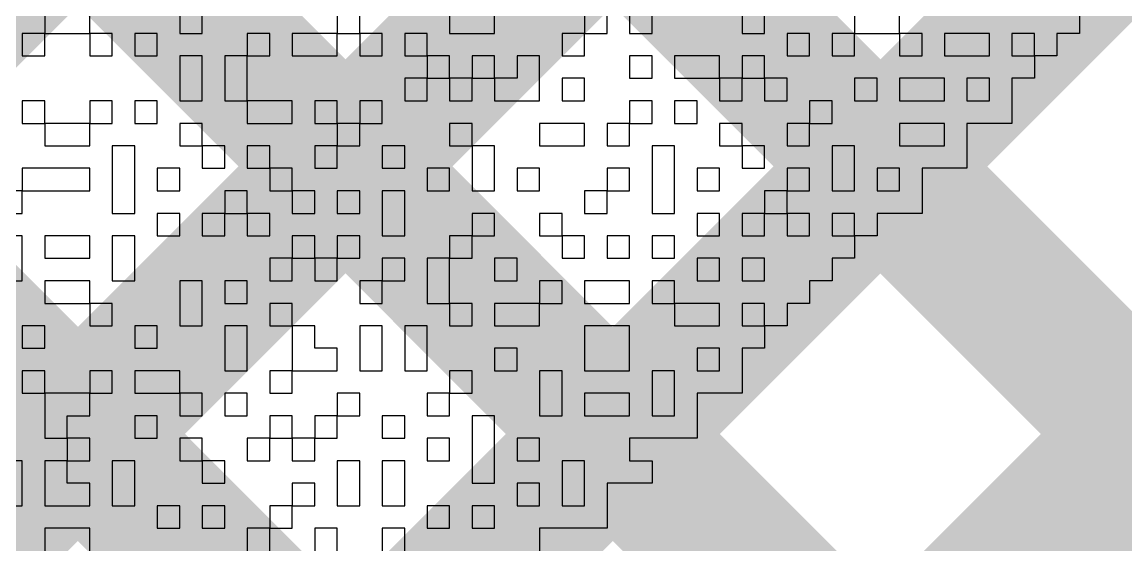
# Model space of a CAD drawing. Header units: millimetres. Extents: x 3.06 to 5.82, y 1.29 to 3.84.
# Drawn here: x 4.4801 to 4.5385, y 1.7902 to 1.8178 of the extents above; entities that cross this region are included whole.
import ezdxf

# ---------------------------------------------------------------- set-up
doc = ezdxf.new("R2010")
doc.units = ezdxf.units.MM
doc.header["$MEASUREMENT"] = 0
for name, color, linetype in [('BottomLayer', 5, 'Continuous'), ('BottomOverlay', 54, 'Continuous'), ('BottomSolder', 6, 'Continuous'), ('TopLayer', 1, 'Continuous'), ('TopOverlay', 2, 'Continuous'), ('TopSolder', 216, 'Continuous')]:
    doc.layers.add(name, color=color, linetype=linetype)

msp = doc.modelspace()

# ---------------------------------------------------------------- linework, layer by layer
at = {"layer": 'BottomLayer', "const_width": 0.008}
for points in [[(4.485, 1.850679), (4.867679, 1.468)], [(4.378722, 1.72), (4.503, 1.844278)], [(4.462746, 1.71917), (4.584575, 1.841)], [(4.407007, 1.72), (4.523007, 1.836)], [(4.435291, 1.72), (4.551291, 1.836)], [(4.44311, 1.836), (4.81111, 1.468)], [(4.471394, 1.836), (4.839394, 1.468)], [(4.527963, 1.836), (4.895963, 1.468)]]:
    msp.add_lwpolyline(points, dxfattribs=at)
at = {"layer": 'BottomOverlay', "const_width": 0.001}
msp.add_lwpolyline([(4.537, 1.791), (4.538, 1.791)], dxfattribs=at)
at = {"layer": 'BottomOverlay', "const_width": 0.0005}
for points in [[(4.53675, 1.791, 1), (4.53725, 1.791, 1)], [(4.53775, 1.791, 1), (4.53825, 1.791, 1)]]:
    msp.add_lwpolyline(points, format="xyb", close=True, dxfattribs=at)
at = {"layer": 'BottomSolder', "const_width": 0.015811}
msp.add_lwpolyline([(4.541317, 1.776666, 1), (4.557128, 1.776666, 1)], format="xyb", close=True, dxfattribs=at)
at = {"layer": 'TopLayer', "const_width": 0.008}
for points in [[(4.385071, 1.922323), (4.923394, 1.384)], [(4.372787, 1.906323), (4.89511, 1.384)], [(4.492197, 1.843482), (4.951678, 1.384)], [(4.366683, 1.70796), (4.50101, 1.842288)], [(4.099291, 1.384), (4.557291, 1.842)], [(4.127575, 1.384), (4.585575, 1.842)], [(4.376797, 1.689791), (4.529007, 1.842)], [(4.521963, 1.842), (4.979963, 1.384)]]:
    msp.add_lwpolyline(points, dxfattribs=at)
at = {"layer": 'TopOverlay'}
for p, q in [((4.481303, 1.818418), (4.481303, 1.817228)), ((4.483681, 1.817228), (4.483681, 1.818418)), ((4.488438, 1.818418), (4.488438, 1.817228)), ((4.489628, 1.817228), (4.489628, 1.818418)), ((4.496763, 1.818418), (4.496763, 1.817228)), ((4.497952, 1.817228), (4.497952, 1.818418)), ((4.502709, 1.818418), (4.502709, 1.817228)), ((4.505088, 1.817228), (4.505088, 1.818418)), ((4.509845, 1.818418), (4.509845, 1.817228)), ((4.511034, 1.817228), (4.511034, 1.818418)), ((4.512224, 1.818418), (4.512224, 1.817228)), ((4.513413, 1.817228), (4.513413, 1.818418)), ((4.51817, 1.818418), (4.51817, 1.817228)), ((4.519359, 1.817228), (4.519359, 1.818418)), ((4.524116, 1.818418), (4.524116, 1.817228)), ((4.526495, 1.817228), (4.526495, 1.818418)), ((4.536009, 1.818418), (4.536009, 1.817228)), ((4.481303, 1.817228), (4.480113, 1.817228)), ((4.480113, 1.817228), (4.480113, 1.816039)), ((4.481303, 1.817228), (4.483681, 1.817228)), ((4.481303, 1.816039), (4.481303, 1.817228)), ((4.483681, 1.817228), (4.483681, 1.816039)), ((4.484871, 1.817228), (4.483681, 1.817228)), ((4.484871, 1.816039), (4.484871, 1.817228)), ((4.487249, 1.817228), (4.48606, 1.817228)), ((4.48606, 1.817228), (4.48606, 1.816039)), ((4.487249, 1.816039), (4.487249, 1.817228)), ((4.488438, 1.817228), (4.489628, 1.817228)), ((4.493195, 1.817228), (4.492006, 1.817228)), ((4.492006, 1.817228), (4.492006, 1.816039)), ((4.493195, 1.816039), (4.493195, 1.817228)), ((4.496763, 1.817228), (4.494385, 1.817228)), ((4.494385, 1.817228), (4.494385, 1.816039)), ((4.496763, 1.817228), (4.497952, 1.817228)), ((4.496763, 1.816039), (4.496763, 1.817228)), ((4.497952, 1.817228), (4.497952, 1.816039)), ((4.499142, 1.817228), (4.497952, 1.817228)), ((4.499142, 1.816039), (4.499142, 1.817228)), ((4.50152, 1.817228), (4.500331, 1.817228)), ((4.500331, 1.817228), (4.500331, 1.816039)), ((4.50152, 1.816039), (4.50152, 1.817228)), ((4.502709, 1.817228), (4.505088, 1.817228)), ((4.509845, 1.817228), (4.508656, 1.817228)), ((4.508656, 1.817228), (4.508656, 1.816039)), ((4.509845, 1.817228), (4.511034, 1.817228)), ((4.509845, 1.816039), (4.509845, 1.817228)), ((4.512224, 1.817228), (4.513413, 1.817228)), ((4.51817, 1.817228), (4.519359, 1.817228)), ((4.521738, 1.817228), (4.520548, 1.817228)), ((4.520548, 1.817228), (4.520548, 1.816039)), ((4.521738, 1.816039), (4.521738, 1.817228)), ((4.524116, 1.817228), (4.522927, 1.817228)), ((4.522927, 1.817228), (4.522927, 1.816039)), ((4.524116, 1.817228), (4.526495, 1.817228)), ((4.524116, 1.816039), (4.524116, 1.817228)), ((4.526495, 1.817228), (4.526495, 1.816039)), ((4.527684, 1.817228), (4.526495, 1.817228)), ((4.527684, 1.816039), (4.527684, 1.817228)), ((4.531251, 1.817228), (4.528873, 1.817228)), ((4.528873, 1.817228), (4.528873, 1.816039)), ((4.531251, 1.816039), (4.531251, 1.817228)), ((4.53363, 1.817228), (4.532441, 1.817228)), ((4.532441, 1.817228), (4.532441, 1.816039)), ((4.53363, 1.816039), (4.53363, 1.817228)), ((4.536009, 1.817228), (4.534819, 1.817228)), ((4.534819, 1.817228), (4.534819, 1.816039)), ((4.480113, 1.816039), (4.481303, 1.816039)), ((4.483681, 1.816039), (4.484871, 1.816039)), ((4.48606, 1.816039), (4.487249, 1.816039)), ((4.489628, 1.816039), (4.488438, 1.816039)), ((4.488438, 1.816039), (4.488438, 1.81485)), ((4.489628, 1.81485), (4.489628, 1.816039)), ((4.492006, 1.816039), (4.490817, 1.816039)), ((4.490817, 1.816039), (4.490817, 1.81485)), ((4.492006, 1.816039), (4.493195, 1.816039)), ((4.492006, 1.81485), (4.492006, 1.816039)), ((4.494385, 1.816039), (4.496763, 1.816039)), ((4.497952, 1.816039), (4.499142, 1.816039)), ((4.500331, 1.816039), (4.50152, 1.816039)), ((4.50152, 1.816039), (4.50152, 1.81485)), ((4.502709, 1.816039), (4.50152, 1.816039)), ((4.502709, 1.81485), (4.502709, 1.816039)), ((4.505088, 1.816039), (4.503899, 1.816039)), ((4.503899, 1.816039), (4.503899, 1.81485)), ((4.505088, 1.81485), (4.505088, 1.816039)), ((4.507466, 1.816039), (4.506277, 1.816039)), ((4.506277, 1.816039), (4.506277, 1.81485)), ((4.507466, 1.81485), (4.507466, 1.816039)), ((4.508656, 1.816039), (4.509845, 1.816039)), ((4.513413, 1.816039), (4.512224, 1.816039)), ((4.512224, 1.816039), (4.512224, 1.81485)), ((4.513413, 1.81485), (4.513413, 1.816039)), ((4.51698, 1.816039), (4.514602, 1.816039)), ((4.514602, 1.816039), (4.514602, 1.81485)), ((4.51698, 1.81485), (4.51698, 1.816039)), ((4.519359, 1.816039), (4.51817, 1.816039)), ((4.51817, 1.816039), (4.51817, 1.81485)), ((4.519359, 1.81485), (4.519359, 1.816039)), ((4.520548, 1.816039), (4.521738, 1.816039)), ((4.522927, 1.816039), (4.524116, 1.816039)), ((4.526495, 1.816039), (4.527684, 1.816039)), ((4.528873, 1.816039), (4.531251, 1.816039)), ((4.532441, 1.816039), (4.53363, 1.816039)), ((4.534819, 1.816039), (4.53363, 1.816039)), ((4.53363, 1.816039), (4.53363, 1.81485)), ((4.488438, 1.81485), (4.488438, 1.81366)), ((4.489628, 1.81366), (4.489628, 1.81485)), ((4.490817, 1.81485), (4.490817, 1.81366)), ((4.492006, 1.81366), (4.492006, 1.81485)), ((4.50152, 1.81485), (4.500331, 1.81485)), ((4.500331, 1.81485), (4.500331, 1.81366)), ((4.50152, 1.81485), (4.502709, 1.81485)), ((4.50152, 1.81366), (4.50152, 1.81485)), ((4.502709, 1.81485), (4.502709, 1.81366)), ((4.503899, 1.81485), (4.502709, 1.81485)), ((4.503899, 1.81485), (4.505088, 1.81485)), ((4.503899, 1.81366), (4.503899, 1.81485)), ((4.506277, 1.81485), (4.505088, 1.81485)), ((4.505088, 1.81485), (4.505088, 1.81366)), ((4.507466, 1.81366), (4.507466, 1.81485)), ((4.509845, 1.81485), (4.508656, 1.81485)), ((4.508656, 1.81485), (4.508656, 1.81366)), ((4.509845, 1.81366), (4.509845, 1.81485)), ((4.512224, 1.81485), (4.513413, 1.81485)), ((4.514602, 1.81485), (4.51698, 1.81485)), ((4.51698, 1.81485), (4.51698, 1.81366)), ((4.51817, 1.81485), (4.51698, 1.81485)), ((4.51817, 1.81485), (4.519359, 1.81485)), ((4.51817, 1.81366), (4.51817, 1.81485)), ((4.519359, 1.81485), (4.519359, 1.81366)), ((4.520548, 1.81485), (4.519359, 1.81485)), ((4.520548, 1.81366), (4.520548, 1.81485)), ((4.525305, 1.81485), (4.524116, 1.81485)), ((4.524116, 1.81485), (4.524116, 1.81366)), ((4.525305, 1.81366), (4.525305, 1.81485)), ((4.528873, 1.81485), (4.526495, 1.81485)), ((4.526495, 1.81485), (4.526495, 1.81366)), ((4.528873, 1.81366), (4.528873, 1.81485)), ((4.531251, 1.81485), (4.530062, 1.81485)), ((4.530062, 1.81485), (4.530062, 1.81366)), ((4.531251, 1.81366), (4.531251, 1.81485)), ((4.53363, 1.81485), (4.532441, 1.81485)), ((4.532441, 1.81485), (4.532441, 1.81366)), ((4.481303, 1.81366), (4.480113, 1.81366)), ((4.480113, 1.81366), (4.480113, 1.812471)), ((4.481303, 1.812471), (4.481303, 1.81366)), ((4.484871, 1.81366), (4.483681, 1.81366)), ((4.483681, 1.81366), (4.483681, 1.812471)), ((4.484871, 1.812471), (4.484871, 1.81366)), ((4.487249, 1.81366), (4.48606, 1.81366)), ((4.48606, 1.81366), (4.48606, 1.812471)), ((4.487249, 1.812471), (4.487249, 1.81366)), ((4.488438, 1.81366), (4.489628, 1.81366)), ((4.490817, 1.81366), (4.492006, 1.81366)), ((4.492006, 1.81366), (4.492006, 1.812471)), ((4.494385, 1.81366), (4.492006, 1.81366)), ((4.494385, 1.812471), (4.494385, 1.81366)), ((4.496763, 1.81366), (4.495574, 1.81366)), ((4.495574, 1.81366), (4.495574, 1.812471)), ((4.496763, 1.812471), (4.496763, 1.81366)), ((4.499142, 1.81366), (4.497952, 1.81366)), ((4.497952, 1.81366), (4.497952, 1.812471)), ((4.499142, 1.812471), (4.499142, 1.81366)), ((4.500331, 1.81366), (4.50152, 1.81366)), ((4.502709, 1.81366), (4.503899, 1.81366)), ((4.505088, 1.81366), (4.507466, 1.81366)), ((4.508656, 1.81366), (4.509845, 1.81366)), ((4.513413, 1.81366), (4.512224, 1.81366)), ((4.512224, 1.81366), (4.512224, 1.812471)), ((4.513413, 1.812471), (4.513413, 1.81366)), ((4.515791, 1.81366), (4.514602, 1.81366)), ((4.514602, 1.81366), (4.514602, 1.812471)), ((4.515791, 1.812471), (4.515791, 1.81366)), ((4.51698, 1.81366), (4.51817, 1.81366)), ((4.519359, 1.81366), (4.520548, 1.81366)), ((4.522927, 1.81366), (4.521738, 1.81366)), ((4.521738, 1.81366), (4.521738, 1.812471)), ((4.522927, 1.812471), (4.522927, 1.81366)), ((4.524116, 1.81366), (4.525305, 1.81366)), ((4.526495, 1.81366), (4.528873, 1.81366)), ((4.530062, 1.81366), (4.531251, 1.81366)), ((4.532441, 1.81366), (4.532441, 1.812471)), ((4.480113, 1.812471), (4.481303, 1.812471)), ((4.481303, 1.812471), (4.481303, 1.811282)), ((4.483681, 1.812471), (4.481303, 1.812471)), ((4.483681, 1.812471), (4.484871, 1.812471)), ((4.483681, 1.811282), (4.483681, 1.812471)), ((4.48606, 1.812471), (4.487249, 1.812471)), ((4.489628, 1.812471), (4.488438, 1.812471)), ((4.488438, 1.812471), (4.488438, 1.811282)), ((4.489628, 1.811282), (4.489628, 1.812471)), ((4.492006, 1.812471), (4.494385, 1.812471)), ((4.495574, 1.812471), (4.496763, 1.812471)), ((4.496763, 1.812471), (4.496763, 1.811282)), ((4.497952, 1.812471), (4.496763, 1.812471)), ((4.497952, 1.812471), (4.499142, 1.812471)), ((4.497952, 1.811282), (4.497952, 1.812471)), ((4.503899, 1.812471), (4.502709, 1.812471)), ((4.502709, 1.812471), (4.502709, 1.811282)), ((4.503899, 1.811282), (4.503899, 1.812471)), ((4.509845, 1.812471), (4.507466, 1.812471)), ((4.507466, 1.812471), (4.507466, 1.811282)), ((4.509845, 1.811282), (4.509845, 1.812471)), ((4.512224, 1.812471), (4.511034, 1.812471)), ((4.511034, 1.812471), (4.511034, 1.811282)), ((4.512224, 1.812471), (4.513413, 1.812471)), ((4.512224, 1.811282), (4.512224, 1.812471)), ((4.514602, 1.812471), (4.515791, 1.812471)), ((4.51817, 1.812471), (4.51698, 1.812471)), ((4.51698, 1.812471), (4.51698, 1.811282)), ((4.51817, 1.811282), (4.51817, 1.812471)), ((4.521738, 1.812471), (4.520548, 1.812471)), ((4.520548, 1.812471), (4.520548, 1.811282)), ((4.521738, 1.812471), (4.522927, 1.812471)), ((4.521738, 1.811282), (4.521738, 1.812471)), ((4.528873, 1.812471), (4.526495, 1.812471)), ((4.526495, 1.812471), (4.526495, 1.811282)), ((4.528873, 1.811282), (4.528873, 1.812471)), ((4.532441, 1.812471), (4.530062, 1.812471)), ((4.530062, 1.812471), (4.530062, 1.811282)), ((4.481303, 1.811282), (4.483681, 1.811282)), ((4.48606, 1.811282), (4.484871, 1.811282)), ((4.484871, 1.811282), (4.484871, 1.810093)), ((4.48606, 1.810093), (4.48606, 1.811282)), ((4.488438, 1.811282), (4.489628, 1.811282)), ((4.489628, 1.811282), (4.489628, 1.810093)), ((4.490817, 1.811282), (4.489628, 1.811282)), ((4.490817, 1.810093), (4.490817, 1.811282)), ((4.493195, 1.811282), (4.492006, 1.811282)), ((4.492006, 1.811282), (4.492006, 1.810093)), ((4.493195, 1.810093), (4.493195, 1.811282)), ((4.496763, 1.811282), (4.495574, 1.811282)), ((4.495574, 1.811282), (4.495574, 1.810093)), ((4.496763, 1.811282), (4.497952, 1.811282)), ((4.496763, 1.810093), (4.496763, 1.811282)), ((4.500331, 1.811282), (4.499142, 1.811282)), ((4.499142, 1.811282), (4.499142, 1.810093)), ((4.500331, 1.810093), (4.500331, 1.811282)), ((4.502709, 1.811282), (4.503899, 1.811282)), ((4.503899, 1.811282), (4.503899, 1.810093)), ((4.505088, 1.811282), (4.503899, 1.811282)), ((4.505088, 1.810093), (4.505088, 1.811282)), ((4.507466, 1.811282), (4.509845, 1.811282)), ((4.511034, 1.811282), (4.512224, 1.811282)), ((4.514602, 1.811282), (4.513413, 1.811282)), ((4.513413, 1.811282), (4.513413, 1.810093)), ((4.514602, 1.810093), (4.514602, 1.811282)), ((4.51698, 1.811282), (4.51817, 1.811282)), ((4.51817, 1.811282), (4.51817, 1.810093)), ((4.519359, 1.811282), (4.51817, 1.811282)), ((4.519359, 1.810093), (4.519359, 1.811282)), ((4.520548, 1.811282), (4.521738, 1.811282)), ((4.524116, 1.811282), (4.522927, 1.811282)), ((4.522927, 1.811282), (4.522927, 1.810093)), ((4.524116, 1.810093), (4.524116, 1.811282)), ((4.526495, 1.811282), (4.528873, 1.811282)), ((4.530062, 1.811282), (4.530062, 1.810093)), ((4.483681, 1.810093), (4.480113, 1.810093)), ((4.480113, 1.810093), (4.480113, 1.808903)), ((4.483681, 1.808903), (4.483681, 1.810093)), ((4.484871, 1.810093), (4.484871, 1.808903)), ((4.48606, 1.808903), (4.48606, 1.810093)), ((4.488438, 1.810093), (4.487249, 1.810093)), ((4.487249, 1.810093), (4.487249, 1.808903)), ((4.488438, 1.808903), (4.488438, 1.810093)), ((4.489628, 1.810093), (4.490817, 1.810093)), ((4.492006, 1.810093), (4.493195, 1.810093)), ((4.493195, 1.810093), (4.493195, 1.808903)), ((4.494385, 1.810093), (4.493195, 1.810093)), ((4.494385, 1.808903), (4.494385, 1.810093)), ((4.495574, 1.810093), (4.496763, 1.810093)), ((4.499142, 1.810093), (4.500331, 1.810093)), ((4.502709, 1.810093), (4.50152, 1.810093)), ((4.50152, 1.810093), (4.50152, 1.808903)), ((4.502709, 1.808903), (4.502709, 1.810093)), ((4.503899, 1.810093), (4.503899, 1.808903)), ((4.505088, 1.808903), (4.505088, 1.810093)), ((4.507466, 1.810093), (4.506277, 1.810093)), ((4.506277, 1.810093), (4.506277, 1.808903)), ((4.507466, 1.808903), (4.507466, 1.810093)), ((4.512224, 1.810093), (4.511034, 1.810093)), ((4.511034, 1.810093), (4.511034, 1.808903)), ((4.512224, 1.808903), (4.512224, 1.810093)), ((4.513413, 1.810093), (4.513413, 1.808903)), ((4.514602, 1.808903), (4.514602, 1.810093)), ((4.51698, 1.810093), (4.515791, 1.810093)), ((4.515791, 1.810093), (4.515791, 1.808903)), ((4.51698, 1.808903), (4.51698, 1.810093)), ((4.51817, 1.810093), (4.519359, 1.810093)), ((4.521738, 1.810093), (4.520548, 1.810093)), ((4.520548, 1.810093), (4.520548, 1.808903)), ((4.521738, 1.808903), (4.521738, 1.810093)), ((4.522927, 1.810093), (4.522927, 1.808903)), ((4.524116, 1.808903), (4.524116, 1.810093)), ((4.526495, 1.810093), (4.525305, 1.810093)), ((4.525305, 1.810093), (4.525305, 1.808903)), ((4.526495, 1.808903), (4.526495, 1.810093)), ((4.530062, 1.810093), (4.527684, 1.810093)), ((4.527684, 1.810093), (4.527684, 1.808903)), ((4.480113, 1.808903), (4.478924, 1.808903)), ((4.480113, 1.808903), (4.483681, 1.808903)), ((4.480113, 1.807714), (4.480113, 1.808903)), ((4.484871, 1.808903), (4.484871, 1.807714)), ((4.48606, 1.807714), (4.48606, 1.808903)), ((4.487249, 1.808903), (4.488438, 1.808903)), ((4.492006, 1.808903), (4.490817, 1.808903)), ((4.490817, 1.808903), (4.490817, 1.807714)), ((4.492006, 1.807714), (4.492006, 1.808903)), ((4.493195, 1.808903), (4.494385, 1.808903)), ((4.494385, 1.808903), (4.494385, 1.807714)), ((4.495574, 1.808903), (4.494385, 1.808903)), ((4.495574, 1.807714), (4.495574, 1.808903)), ((4.497952, 1.808903), (4.496763, 1.808903)), ((4.496763, 1.808903), (4.496763, 1.807714)), ((4.497952, 1.807714), (4.497952, 1.808903)), ((4.500331, 1.808903), (4.499142, 1.808903)), ((4.499142, 1.808903), (4.499142, 1.807714)), ((4.500331, 1.807714), (4.500331, 1.808903)), ((4.50152, 1.808903), (4.502709, 1.808903)), ((4.503899, 1.808903), (4.505088, 1.808903)), ((4.506277, 1.808903), (4.507466, 1.808903)), ((4.511034, 1.808903), (4.509845, 1.808903)), ((4.509845, 1.808903), (4.509845, 1.807714)), ((4.511034, 1.808903), (4.512224, 1.808903)), ((4.511034, 1.807714), (4.511034, 1.808903)), ((4.513413, 1.808903), (4.513413, 1.807714)), ((4.514602, 1.807714), (4.514602, 1.808903)), ((4.515791, 1.808903), (4.51698, 1.808903)), ((4.520548, 1.808903), (4.519359, 1.808903)), ((4.519359, 1.808903), (4.519359, 1.807714)), ((4.520548, 1.808903), (4.521738, 1.808903)), ((4.520548, 1.807714), (4.520548, 1.808903)), ((4.522927, 1.808903), (4.524116, 1.808903)), ((4.525305, 1.808903), (4.526495, 1.808903)), ((4.527684, 1.808903), (4.527684, 1.807714)), ((4.478924, 1.807714), (4.480113, 1.807714)), ((4.484871, 1.807714), (4.48606, 1.807714)), ((4.488438, 1.807714), (4.487249, 1.807714)), ((4.487249, 1.807714), (4.487249, 1.806525)), ((4.488438, 1.806525), (4.488438, 1.807714)), ((4.490817, 1.807714), (4.489628, 1.807714)), ((4.489628, 1.807714), (4.489628, 1.806525)), ((4.490817, 1.807714), (4.492006, 1.807714)), ((4.490817, 1.806525), (4.490817, 1.807714)), ((4.492006, 1.807714), (4.492006, 1.806525)), ((4.493195, 1.807714), (4.492006, 1.807714)), ((4.493195, 1.806525), (4.493195, 1.807714)), ((4.494385, 1.807714), (4.495574, 1.807714)), ((4.496763, 1.807714), (4.497952, 1.807714)), ((4.499142, 1.807714), (4.499142, 1.806525)), ((4.500331, 1.806525), (4.500331, 1.807714)), ((4.505088, 1.807714), (4.503899, 1.807714)), ((4.503899, 1.807714), (4.503899, 1.806525)), ((4.505088, 1.806525), (4.505088, 1.807714)), ((4.508656, 1.807714), (4.507466, 1.807714)), ((4.507466, 1.807714), (4.507466, 1.806525)), ((4.508656, 1.806525), (4.508656, 1.807714)), ((4.509845, 1.807714), (4.511034, 1.807714)), ((4.513413, 1.807714), (4.514602, 1.807714)), ((4.51698, 1.807714), (4.515791, 1.807714)), ((4.515791, 1.807714), (4.515791, 1.806525)), ((4.51698, 1.806525), (4.51698, 1.807714)), ((4.519359, 1.807714), (4.51817, 1.807714)), ((4.51817, 1.807714), (4.51817, 1.806525)), ((4.519359, 1.807714), (4.520548, 1.807714)), ((4.519359, 1.806525), (4.519359, 1.807714)), ((4.520548, 1.807714), (4.520548, 1.806525)), ((4.521738, 1.807714), (4.520548, 1.807714)), ((4.521738, 1.806525), (4.521738, 1.807714)), ((4.524116, 1.807714), (4.522927, 1.807714)), ((4.522927, 1.807714), (4.522927, 1.806525)), ((4.524116, 1.806525), (4.524116, 1.807714)), ((4.527684, 1.807714), (4.525305, 1.807714)), ((4.525305, 1.807714), (4.525305, 1.806525)), ((4.480113, 1.806525), (4.478924, 1.806525)), ((4.480113, 1.805336), (4.480113, 1.806525)), ((4.483681, 1.806525), (4.481303, 1.806525)), ((4.481303, 1.806525), (4.481303, 1.805336)), ((4.483681, 1.805336), (4.483681, 1.806525)), ((4.48606, 1.806525), (4.484871, 1.806525)), ((4.484871, 1.806525), (4.484871, 1.805336)), ((4.48606, 1.805336), (4.48606, 1.806525)), ((4.487249, 1.806525), (4.488438, 1.806525)), ((4.489628, 1.806525), (4.490817, 1.806525)), ((4.492006, 1.806525), (4.493195, 1.806525)), ((4.495574, 1.806525), (4.494385, 1.806525)), ((4.494385, 1.806525), (4.494385, 1.805336)), ((4.495574, 1.805336), (4.495574, 1.806525)), ((4.497952, 1.806525), (4.496763, 1.806525)), ((4.496763, 1.806525), (4.496763, 1.805336)), ((4.497952, 1.805336), (4.497952, 1.806525)), ((4.499142, 1.806525), (4.500331, 1.806525)), ((4.503899, 1.806525), (4.502709, 1.806525)), ((4.502709, 1.806525), (4.502709, 1.805336)), ((4.503899, 1.806525), (4.505088, 1.806525)), ((4.503899, 1.805336), (4.503899, 1.806525)), ((4.507466, 1.806525), (4.508656, 1.806525)), ((4.508656, 1.806525), (4.508656, 1.805336)), ((4.509845, 1.806525), (4.508656, 1.806525)), ((4.509845, 1.805336), (4.509845, 1.806525)), ((4.512224, 1.806525), (4.511034, 1.806525)), ((4.511034, 1.806525), (4.511034, 1.805336)), ((4.512224, 1.805336), (4.512224, 1.806525)), ((4.514602, 1.806525), (4.513413, 1.806525)), ((4.513413, 1.806525), (4.513413, 1.805336)), ((4.514602, 1.805336), (4.514602, 1.806525)), ((4.515791, 1.806525), (4.51698, 1.806525)), ((4.51817, 1.806525), (4.519359, 1.806525)), ((4.520548, 1.806525), (4.521738, 1.806525)), ((4.522927, 1.806525), (4.524116, 1.806525)), ((4.525305, 1.806525), (4.524116, 1.806525)), ((4.524116, 1.806525), (4.524116, 1.805336)), ((4.480113, 1.804147), (4.480113, 1.805336)), ((4.481303, 1.805336), (4.483681, 1.805336)), ((4.484871, 1.805336), (4.484871, 1.804147)), ((4.48606, 1.804147), (4.48606, 1.805336)), ((4.494385, 1.805336), (4.493195, 1.805336)), ((4.493195, 1.805336), (4.493195, 1.804147)), ((4.494385, 1.805336), (4.495574, 1.805336)), ((4.494385, 1.804147), (4.494385, 1.805336)), ((4.495574, 1.805336), (4.495574, 1.804147)), ((4.496763, 1.805336), (4.495574, 1.805336)), ((4.496763, 1.805336), (4.497952, 1.805336)), ((4.496763, 1.804147), (4.496763, 1.805336)), ((4.500331, 1.805336), (4.499142, 1.805336)), ((4.499142, 1.805336), (4.499142, 1.804147)), ((4.500331, 1.804147), (4.500331, 1.805336)), ((4.502709, 1.805336), (4.50152, 1.805336)), ((4.50152, 1.805336), (4.50152, 1.804147)), ((4.502709, 1.805336), (4.503899, 1.805336)), ((4.502709, 1.804147), (4.502709, 1.805336)), ((4.506277, 1.805336), (4.505088, 1.805336)), ((4.505088, 1.805336), (4.505088, 1.804147)), ((4.506277, 1.804147), (4.506277, 1.805336)), ((4.508656, 1.805336), (4.509845, 1.805336)), ((4.511034, 1.805336), (4.512224, 1.805336)), ((4.513413, 1.805336), (4.514602, 1.805336)), ((4.51698, 1.805336), (4.515791, 1.805336)), ((4.515791, 1.805336), (4.515791, 1.804147)), ((4.51698, 1.804147), (4.51698, 1.805336)), ((4.519359, 1.805336), (4.51817, 1.805336)), ((4.51817, 1.805336), (4.51817, 1.804147)), ((4.519359, 1.804147), (4.519359, 1.805336)), ((4.524116, 1.805336), (4.522927, 1.805336)), ((4.522927, 1.805336), (4.522927, 1.804147)), ((4.478924, 1.804147), (4.480113, 1.804147)), ((4.483681, 1.804147), (4.481303, 1.804147)), ((4.481303, 1.804147), (4.481303, 1.802957)), ((4.483681, 1.802957), (4.483681, 1.804147)), ((4.484871, 1.804147), (4.48606, 1.804147)), ((4.489628, 1.804147), (4.488438, 1.804147)), ((4.488438, 1.804147), (4.488438, 1.802957)), ((4.489628, 1.802957), (4.489628, 1.804147)), ((4.492006, 1.804147), (4.490817, 1.804147)), ((4.490817, 1.804147), (4.490817, 1.802957)), ((4.492006, 1.802957), (4.492006, 1.804147)), ((4.493195, 1.804147), (4.494385, 1.804147)), ((4.495574, 1.804147), (4.496763, 1.804147)), ((4.499142, 1.804147), (4.497952, 1.804147)), ((4.497952, 1.804147), (4.497952, 1.802957)), ((4.499142, 1.804147), (4.500331, 1.804147)), ((4.499142, 1.802957), (4.499142, 1.804147)), ((4.50152, 1.804147), (4.50152, 1.802957)), ((4.502709, 1.802957), (4.502709, 1.804147)), ((4.505088, 1.804147), (4.506277, 1.804147)), ((4.508656, 1.804147), (4.507466, 1.804147)), ((4.507466, 1.804147), (4.507466, 1.802957)), ((4.508656, 1.802957), (4.508656, 1.804147)), ((4.512224, 1.804147), (4.509845, 1.804147)), ((4.509845, 1.804147), (4.509845, 1.802957)), ((4.512224, 1.802957), (4.512224, 1.804147)), ((4.514602, 1.804147), (4.513413, 1.804147)), ((4.513413, 1.804147), (4.513413, 1.802957)), ((4.514602, 1.802957), (4.514602, 1.804147)), ((4.515791, 1.804147), (4.51698, 1.804147)), ((4.51817, 1.804147), (4.519359, 1.804147)), ((4.522927, 1.804147), (4.521738, 1.804147)), ((4.521738, 1.804147), (4.521738, 1.802957)), ((4.481303, 1.802957), (4.483681, 1.802957)), ((4.483681, 1.802957), (4.483681, 1.801768)), ((4.484871, 1.802957), (4.483681, 1.802957)), ((4.484871, 1.801768), (4.484871, 1.802957)), ((4.488438, 1.802957), (4.488438, 1.801768)), ((4.489628, 1.801768), (4.489628, 1.802957)), ((4.490817, 1.802957), (4.492006, 1.802957)), ((4.494385, 1.802957), (4.493195, 1.802957)), ((4.493195, 1.802957), (4.493195, 1.801768)), ((4.494385, 1.801768), (4.494385, 1.802957)), ((4.497952, 1.802957), (4.499142, 1.802957)), ((4.50152, 1.802957), (4.502709, 1.802957)), ((4.502709, 1.802957), (4.502709, 1.801768)), ((4.503899, 1.802957), (4.502709, 1.802957)), ((4.503899, 1.801768), (4.503899, 1.802957)), ((4.507466, 1.802957), (4.505088, 1.802957)), ((4.505088, 1.802957), (4.505088, 1.801768)), ((4.507466, 1.802957), (4.508656, 1.802957)), ((4.507466, 1.801768), (4.507466, 1.802957)), ((4.509845, 1.802957), (4.512224, 1.802957)), ((4.513413, 1.802957), (4.514602, 1.802957)), ((4.514602, 1.802957), (4.514602, 1.801768)), ((4.51698, 1.802957), (4.514602, 1.802957)), ((4.51698, 1.801768), (4.51698, 1.802957)), ((4.519359, 1.802957), (4.51817, 1.802957)), ((4.51817, 1.802957), (4.51817, 1.801768)), ((4.519359, 1.801768), (4.519359, 1.802957)), ((4.521738, 1.802957), (4.520548, 1.802957)), ((4.520548, 1.802957), (4.520548, 1.801768)), ((4.481303, 1.801768), (4.480113, 1.801768)), ((4.480113, 1.801768), (4.480113, 1.800579)), ((4.481303, 1.800579), (4.481303, 1.801768)), ((4.483681, 1.801768), (4.484871, 1.801768)), ((4.487249, 1.801768), (4.48606, 1.801768)), ((4.48606, 1.801768), (4.48606, 1.800579)), ((4.487249, 1.800579), (4.487249, 1.801768)), ((4.488438, 1.801768), (4.489628, 1.801768)), ((4.492006, 1.801768), (4.490817, 1.801768)), ((4.490817, 1.801768), (4.490817, 1.800579)), ((4.492006, 1.800579), (4.492006, 1.801768)), ((4.493195, 1.801768), (4.494385, 1.801768)), ((4.494385, 1.801768), (4.494385, 1.800579)), ((4.495574, 1.801768), (4.494385, 1.801768)), ((4.495574, 1.800579), (4.495574, 1.801768)), ((4.499142, 1.801768), (4.497952, 1.801768)), ((4.497952, 1.801768), (4.497952, 1.800579)), ((4.499142, 1.800579), (4.499142, 1.801768)), ((4.50152, 1.801768), (4.500331, 1.801768)), ((4.500331, 1.801768), (4.500331, 1.800579)), ((4.50152, 1.800579), (4.50152, 1.801768)), ((4.502709, 1.801768), (4.503899, 1.801768)), ((4.505088, 1.801768), (4.507466, 1.801768)), ((4.512224, 1.801768), (4.509845, 1.801768)), ((4.509845, 1.801768), (4.509845, 1.800579)), ((4.512224, 1.800579), (4.512224, 1.801768)), ((4.514602, 1.801768), (4.51698, 1.801768)), ((4.51817, 1.801768), (4.519359, 1.801768)), ((4.520548, 1.801768), (4.519359, 1.801768)), ((4.519359, 1.801768), (4.519359, 1.800579)), ((4.480113, 1.800579), (4.481303, 1.800579)), ((4.48606, 1.800579), (4.487249, 1.800579)), ((4.490817, 1.800579), (4.490817, 1.799389)), ((4.492006, 1.799389), (4.492006, 1.800579)), ((4.494385, 1.800579), (4.494385, 1.799389)), ((4.496763, 1.800579), (4.495574, 1.800579)), ((4.496763, 1.799389), (4.496763, 1.800579)), ((4.497952, 1.800579), (4.497952, 1.799389)), ((4.499142, 1.799389), (4.499142, 1.800579)), ((4.500331, 1.800579), (4.500331, 1.799389)), ((4.50152, 1.799389), (4.50152, 1.800579)), ((4.506277, 1.800579), (4.505088, 1.800579)), ((4.505088, 1.800579), (4.505088, 1.799389)), ((4.506277, 1.799389), (4.506277, 1.800579)), ((4.509845, 1.800579), (4.509845, 1.799389)), ((4.512224, 1.799389), (4.512224, 1.800579)), ((4.51698, 1.800579), (4.515791, 1.800579)), ((4.515791, 1.800579), (4.515791, 1.799389)), ((4.51698, 1.799389), (4.51698, 1.800579)), ((4.519359, 1.800579), (4.51817, 1.800579)), ((4.51817, 1.800579), (4.51817, 1.799389)), ((4.481303, 1.799389), (4.480113, 1.799389)), ((4.480113, 1.799389), (4.480113, 1.7982)), ((4.481303, 1.7982), (4.481303, 1.799389)), ((4.484871, 1.799389), (4.483681, 1.799389)), ((4.483681, 1.799389), (4.483681, 1.7982)), ((4.484871, 1.7982), (4.484871, 1.799389)), ((4.488438, 1.799389), (4.48606, 1.799389)), ((4.48606, 1.799389), (4.48606, 1.7982)), ((4.488438, 1.7982), (4.488438, 1.799389)), ((4.490817, 1.799389), (4.492006, 1.799389)), ((4.494385, 1.799389), (4.493195, 1.799389)), ((4.493195, 1.799389), (4.493195, 1.7982)), ((4.494385, 1.799389), (4.496763, 1.799389)), ((4.494385, 1.7982), (4.494385, 1.799389)), ((4.497952, 1.799389), (4.499142, 1.799389)), ((4.500331, 1.799389), (4.50152, 1.799389)), ((4.503899, 1.799389), (4.502709, 1.799389)), ((4.502709, 1.799389), (4.502709, 1.7982)), ((4.503899, 1.7982), (4.503899, 1.799389)), ((4.505088, 1.799389), (4.506277, 1.799389)), ((4.508656, 1.799389), (4.507466, 1.799389)), ((4.507466, 1.799389), (4.507466, 1.7982)), ((4.508656, 1.7982), (4.508656, 1.799389)), ((4.509845, 1.799389), (4.512224, 1.799389)), ((4.514602, 1.799389), (4.513413, 1.799389)), ((4.513413, 1.799389), (4.513413, 1.7982)), ((4.514602, 1.7982), (4.514602, 1.799389)), ((4.515791, 1.799389), (4.51698, 1.799389)), ((4.51817, 1.799389), (4.51817, 1.7982)), ((4.480113, 1.7982), (4.481303, 1.7982)), ((4.481303, 1.7982), (4.481303, 1.797011)), ((4.483681, 1.7982), (4.481303, 1.7982)), ((4.483681, 1.7982), (4.484871, 1.7982)), ((4.483681, 1.797011), (4.483681, 1.7982)), ((4.48606, 1.7982), (4.488438, 1.7982)), ((4.488438, 1.7982), (4.488438, 1.797011)), ((4.489628, 1.7982), (4.488438, 1.7982)), ((4.489628, 1.797011), (4.489628, 1.7982)), ((4.492006, 1.7982), (4.490817, 1.7982)), ((4.490817, 1.7982), (4.490817, 1.797011)), ((4.492006, 1.797011), (4.492006, 1.7982)), ((4.493195, 1.7982), (4.494385, 1.7982)), ((4.497952, 1.7982), (4.496763, 1.7982)), ((4.496763, 1.7982), (4.496763, 1.797011)), ((4.497952, 1.797011), (4.497952, 1.7982)), ((4.502709, 1.7982), (4.50152, 1.7982)), ((4.50152, 1.7982), (4.50152, 1.797011)), ((4.502709, 1.7982), (4.503899, 1.7982)), ((4.502709, 1.797011), (4.502709, 1.7982)), ((4.507466, 1.7982), (4.507466, 1.797011)), ((4.508656, 1.797011), (4.508656, 1.7982)), ((4.512224, 1.7982), (4.509845, 1.7982)), ((4.509845, 1.7982), (4.509845, 1.797011)), ((4.512224, 1.797011), (4.512224, 1.7982)), ((4.513413, 1.7982), (4.513413, 1.797011)), ((4.514602, 1.797011), (4.514602, 1.7982)), ((4.51817, 1.7982), (4.515791, 1.7982)), ((4.515791, 1.7982), (4.515791, 1.797011)), ((4.481303, 1.797011), (4.481303, 1.795822)), ((4.482492, 1.795822), (4.482492, 1.797011)), ((4.482492, 1.797011), (4.483681, 1.797011)), ((4.487249, 1.797011), (4.48606, 1.797011)), ((4.48606, 1.797011), (4.48606, 1.795822)), ((4.487249, 1.795822), (4.487249, 1.797011)), ((4.488438, 1.797011), (4.489628, 1.797011)), ((4.490817, 1.797011), (4.492006, 1.797011)), ((4.494385, 1.797011), (4.493195, 1.797011)), ((4.493195, 1.797011), (4.493195, 1.795822)), ((4.494385, 1.795822), (4.494385, 1.797011)), ((4.496763, 1.797011), (4.495574, 1.797011)), ((4.495574, 1.797011), (4.495574, 1.795822)), ((4.496763, 1.797011), (4.497952, 1.797011)), ((4.496763, 1.795822), (4.496763, 1.797011)), ((4.500331, 1.797011), (4.499142, 1.797011)), ((4.499142, 1.797011), (4.499142, 1.795822)), ((4.500331, 1.795822), (4.500331, 1.797011)), ((4.50152, 1.797011), (4.502709, 1.797011)), ((4.505088, 1.797011), (4.503899, 1.797011)), ((4.503899, 1.797011), (4.503899, 1.795822)), ((4.505088, 1.795822), (4.505088, 1.797011)), ((4.507466, 1.797011), (4.508656, 1.797011)), ((4.509845, 1.797011), (4.512224, 1.797011)), ((4.513413, 1.797011), (4.514602, 1.797011)), ((4.515791, 1.797011), (4.515791, 1.795822)), ((4.481303, 1.795822), (4.482492, 1.795822)), ((4.482492, 1.795822), (4.482492, 1.794633)), ((4.483681, 1.795822), (4.482492, 1.795822)), ((4.483681, 1.794633), (4.483681, 1.795822)), ((4.48606, 1.795822), (4.487249, 1.795822)), ((4.489628, 1.795822), (4.488438, 1.795822)), ((4.488438, 1.795822), (4.488438, 1.794633)), ((4.489628, 1.794633), (4.489628, 1.795822)), ((4.493195, 1.795822), (4.492006, 1.795822)), ((4.492006, 1.795822), (4.492006, 1.794633)), ((4.493195, 1.795822), (4.494385, 1.795822)), ((4.493195, 1.794633), (4.493195, 1.795822)), ((4.494385, 1.795822), (4.494385, 1.794633)), ((4.495574, 1.795822), (4.494385, 1.795822)), ((4.495574, 1.795822), (4.496763, 1.795822)), ((4.495574, 1.794633), (4.495574, 1.795822)), ((4.499142, 1.795822), (4.500331, 1.795822)), ((4.502709, 1.795822), (4.50152, 1.795822)), ((4.50152, 1.795822), (4.50152, 1.794633)), ((4.502709, 1.794633), (4.502709, 1.795822)), ((4.503899, 1.795822), (4.503899, 1.794633)), ((4.505088, 1.794633), (4.505088, 1.795822)), ((4.507466, 1.795822), (4.506277, 1.795822)), ((4.506277, 1.795822), (4.506277, 1.794633)), ((4.507466, 1.794633), (4.507466, 1.795822)), ((4.515791, 1.795822), (4.512224, 1.795822)), ((4.512224, 1.795822), (4.512224, 1.794633)), ((4.480113, 1.794633), (4.478924, 1.794633)), ((4.480113, 1.793443), (4.480113, 1.794633)), ((4.482492, 1.794633), (4.481303, 1.794633)), ((4.481303, 1.794633), (4.481303, 1.793443)), ((4.482492, 1.794633), (4.483681, 1.794633)), ((4.482492, 1.793443), (4.482492, 1.794633)), ((4.48606, 1.794633), (4.484871, 1.794633)), ((4.484871, 1.794633), (4.484871, 1.793443)), ((4.48606, 1.793443), (4.48606, 1.794633)), ((4.488438, 1.794633), (4.489628, 1.794633)), ((4.489628, 1.794633), (4.489628, 1.793443)), ((4.490817, 1.794633), (4.489628, 1.794633)), ((4.490817, 1.793443), (4.490817, 1.794633)), ((4.492006, 1.794633), (4.493195, 1.794633)), ((4.494385, 1.794633), (4.495574, 1.794633)), ((4.497952, 1.794633), (4.496763, 1.794633)), ((4.496763, 1.794633), (4.496763, 1.793443)), ((4.497952, 1.793443), (4.497952, 1.794633)), ((4.500331, 1.794633), (4.499142, 1.794633)), ((4.499142, 1.794633), (4.499142, 1.793443)), ((4.500331, 1.793443), (4.500331, 1.794633)), ((4.50152, 1.794633), (4.502709, 1.794633)), ((4.503899, 1.794633), (4.503899, 1.793443)), ((4.505088, 1.793443), (4.505088, 1.794633)), ((4.506277, 1.794633), (4.507466, 1.794633)), ((4.509845, 1.794633), (4.508656, 1.794633)), ((4.508656, 1.794633), (4.508656, 1.793443)), ((4.509845, 1.793443), (4.509845, 1.794633)), ((4.512224, 1.794633), (4.513413, 1.794633)), ((4.513413, 1.794633), (4.513413, 1.793443)), ((4.480113, 1.792254), (4.480113, 1.793443)), ((4.481303, 1.793443), (4.481303, 1.792254)), ((4.483681, 1.793443), (4.482492, 1.793443)), ((4.483681, 1.792254), (4.483681, 1.793443)), ((4.484871, 1.793443), (4.484871, 1.792254)), ((4.48606, 1.792254), (4.48606, 1.793443)), ((4.489628, 1.793443), (4.490817, 1.793443)), ((4.495574, 1.793443), (4.494385, 1.793443)), ((4.494385, 1.793443), (4.494385, 1.792254)), ((4.495574, 1.792254), (4.495574, 1.793443)), ((4.496763, 1.793443), (4.496763, 1.792254)), ((4.497952, 1.792254), (4.497952, 1.793443)), ((4.499142, 1.793443), (4.499142, 1.792254)), ((4.500331, 1.792254), (4.500331, 1.793443)), ((4.503899, 1.793443), (4.505088, 1.793443)), ((4.507466, 1.793443), (4.506277, 1.793443)), ((4.506277, 1.793443), (4.506277, 1.792254)), ((4.507466, 1.792254), (4.507466, 1.793443)), ((4.508656, 1.793443), (4.508656, 1.792254)), ((4.509845, 1.792254), (4.509845, 1.793443)), ((4.513413, 1.793443), (4.511034, 1.793443)), ((4.511034, 1.793443), (4.511034, 1.792254)), ((4.478924, 1.792254), (4.480113, 1.792254)), ((4.481303, 1.792254), (4.483681, 1.792254)), ((4.484871, 1.792254), (4.48606, 1.792254)), ((4.488438, 1.792254), (4.487249, 1.792254)), ((4.487249, 1.792254), (4.487249, 1.791065)), ((4.488438, 1.791065), (4.488438, 1.792254)), ((4.490817, 1.792254), (4.489628, 1.792254)), ((4.489628, 1.792254), (4.489628, 1.791065)), ((4.490817, 1.791065), (4.490817, 1.792254)), ((4.494385, 1.792254), (4.493195, 1.792254)), ((4.493195, 1.792254), (4.493195, 1.791065)), ((4.494385, 1.792254), (4.495574, 1.792254)), ((4.494385, 1.791065), (4.494385, 1.792254)), ((4.496763, 1.792254), (4.497952, 1.792254)), ((4.499142, 1.792254), (4.500331, 1.792254)), ((4.502709, 1.792254), (4.50152, 1.792254)), ((4.50152, 1.792254), (4.50152, 1.791065)), ((4.502709, 1.791065), (4.502709, 1.792254)), ((4.505088, 1.792254), (4.503899, 1.792254)), ((4.503899, 1.792254), (4.503899, 1.791065)), ((4.505088, 1.791065), (4.505088, 1.792254)), ((4.506277, 1.792254), (4.507466, 1.792254)), ((4.508656, 1.792254), (4.509845, 1.792254)), ((4.511034, 1.792254), (4.511034, 1.791065)), ((4.483681, 1.791065), (4.481303, 1.791065)), ((4.481303, 1.791065), (4.481303, 1.789875)), ((4.483681, 1.789875), (4.483681, 1.791065)), ((4.487249, 1.791065), (4.488438, 1.791065)), ((4.489628, 1.791065), (4.490817, 1.791065)), ((4.493195, 1.791065), (4.492006, 1.791065)), ((4.492006, 1.791065), (4.492006, 1.789875)), ((4.493195, 1.791065), (4.494385, 1.791065)), ((4.493195, 1.789875), (4.493195, 1.791065)), ((4.496763, 1.791065), (4.495574, 1.791065)), ((4.495574, 1.791065), (4.495574, 1.789875)), ((4.496763, 1.789875), (4.496763, 1.791065)), ((4.500331, 1.791065), (4.499142, 1.791065)), ((4.499142, 1.791065), (4.499142, 1.789875)), ((4.500331, 1.789875), (4.500331, 1.791065)), ((4.50152, 1.791065), (4.502709, 1.791065)), ((4.503899, 1.791065), (4.505088, 1.791065)), ((4.511034, 1.791065), (4.507466, 1.791065)), ((4.507466, 1.791065), (4.507466, 1.789875))]:
    msp.add_line(p, q, dxfattribs=at)
at = {"layer": 'TopSolder', "const_width": 0.015811}
msp.add_lwpolyline([(4.541317, 1.776666, 1), (4.557128, 1.776666, 1)], format="xyb", close=True, dxfattribs=at)

doc.saveas('drawing.dxf')
